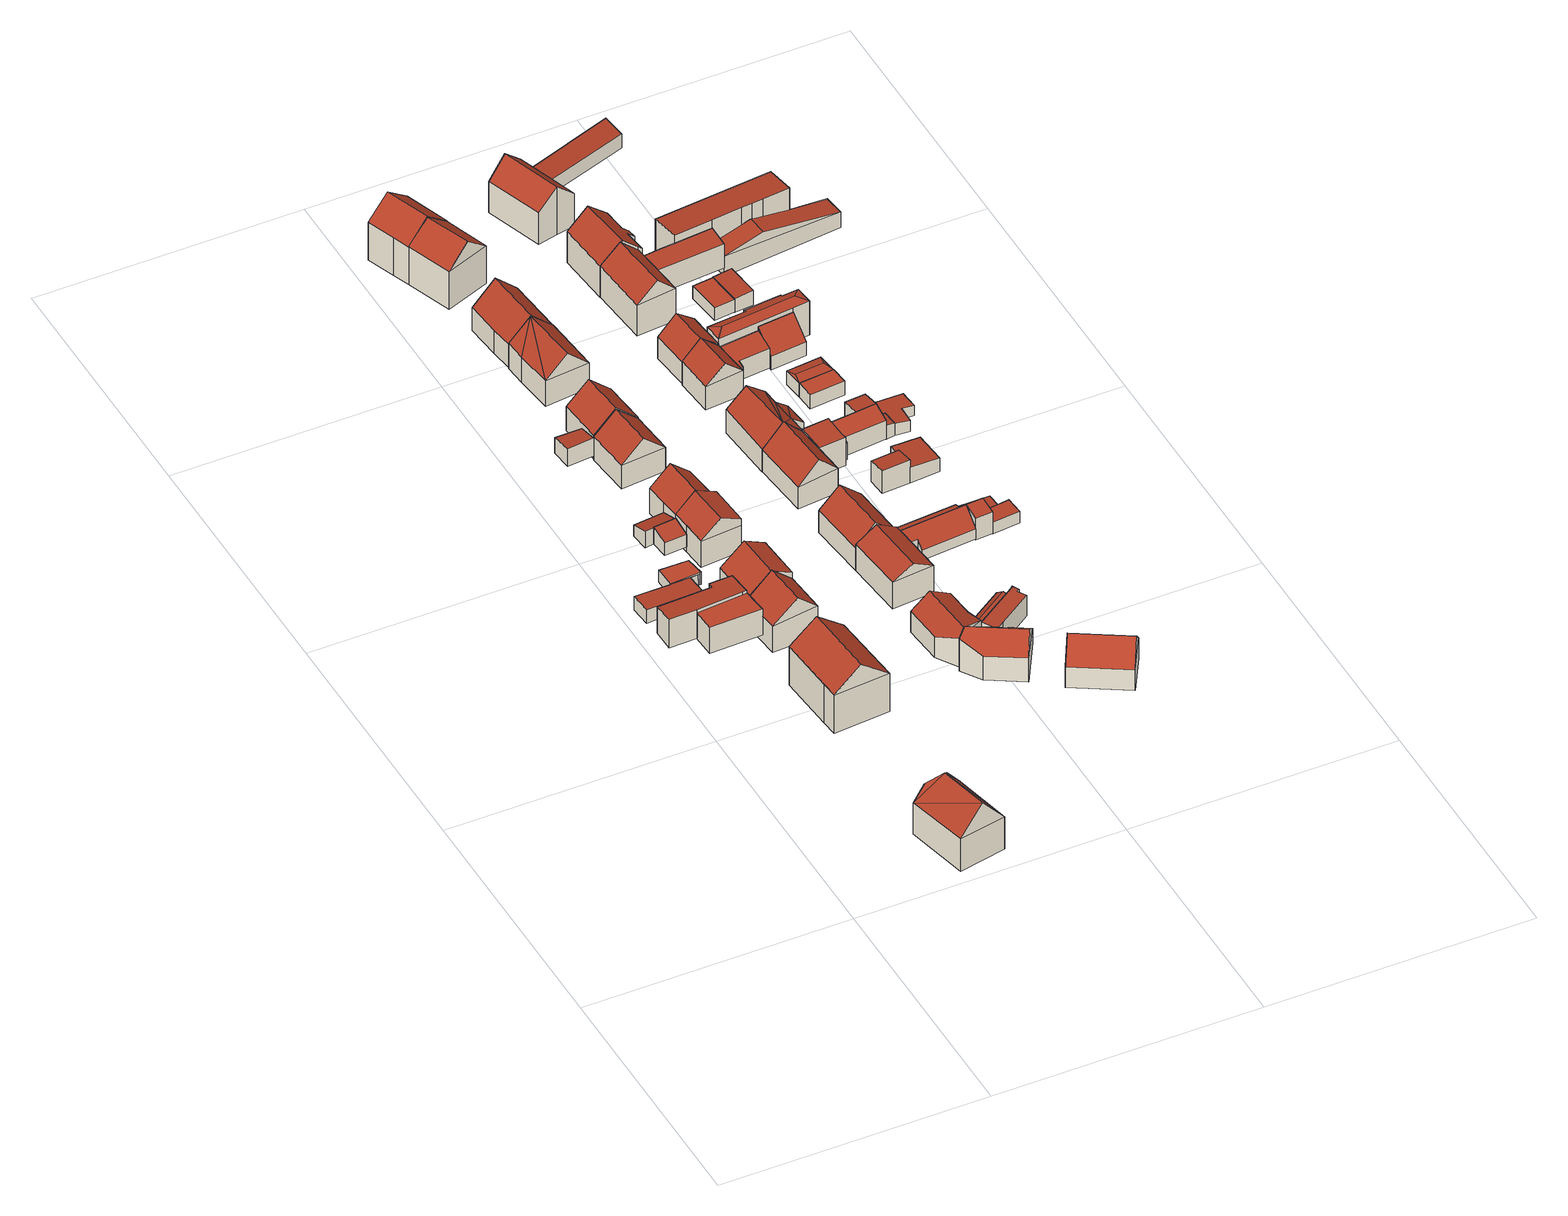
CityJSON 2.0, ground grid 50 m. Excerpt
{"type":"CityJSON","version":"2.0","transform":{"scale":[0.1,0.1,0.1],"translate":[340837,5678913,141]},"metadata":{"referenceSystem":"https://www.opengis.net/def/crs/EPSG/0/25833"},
"CityObjects":{
"building1":{"type":"Building","attributes":{"Dachtyp_tdc":"tdcGableAndHippedGRoof","Gemeindeschluessel":14729160,"Dachneigung":50.14,"QualitaetDacherkennung":69,"Geometrietyp2DReferenz":"3000","function":"31001_9998","roofType":"9999","measuredHeight":12.35},"geometry":[{"type":"MultiSurface","lod":"2","boundaries":[[[0,1,2,3]],[[1,4,5,2]],[[4,6,7,5]],[[6,0,3,7]],[[4,1,8,9]],[[0,6,10]],[[9,8,11]],[[1,11,8]],[[1,10,11]],[[10,1,0]],[[11,4,9]],[[11,6,4]],[[6,11,10]],[[3,2,5,7]]],"semantics":{"surfaces":[{"type":"WallSurface"},{"type":"RoofSurface"},{"type":"GroundSurface"}],"values":[0,0,0,0,0,0,1,1,1,1,1,1,1,2]}}]},
"building2":{"type":"Building","attributes":{"Dachtyp_tdc":"tdcPolyFlatRoof","Gemeindeschluessel":14729160,"Dachneigung":5.72,"QualitaetDacherkennung":56,"Geometrietyp2DReferenz":"3000","function":"31001_9998","roofType":"2100","measuredHeight":6.11},"geometry":[{"type":"MultiSurface","lod":"2","boundaries":[[[12,13,14,15]],[[13,16,17,14]],[[16,18,19,17]],[[18,20,21,19]],[[20,22,23,21]],[[22,24,25,23]],[[24,26,27,25]],[[26,12,15,27]],[[26,24,22,20,18,16,13,12]],[[15,14,17,19,21,23,25,27]]],"semantics":{"surfaces":[{"type":"WallSurface"},{"type":"RoofSurface"},{"type":"GroundSurface"}],"values":[0,0,0,0,0,0,0,0,1,2]}}]},
"building3":{"type":"Building","attributes":{"Gemeindeschluessel":14729160,"Geometrietyp2DReferenz":"3000","function":"31001_9998","roofType":"9999"},"children":["building3-1","building3-2"]},
"building3-1":{"type":"BuildingPart","attributes":{"Dachtyp_tdc":"tdcPolyFlatRoof","Dachneigung":0,"QualitaetDacherkennung":83,"Geometrietyp2DReferenz":"3000","roofType":"1000","measuredHeight":2.59},"parents":["building3"],"geometry":[{"type":"MultiSurface","lod":"2","boundaries":[[[28,29,30,31]],[[29,32,33,30]],[[34,35,36,37]],[[35,28,31,36]],[[35,34,38,32,29,28]],[[31,30,33,37,36]],[[33,32,38,39]],[[37,33,39,38,34]]],"semantics":{"surfaces":[{"type":"WallSurface"},{"type":"RoofSurface"},{"type":"GroundSurface"},{"type":"ClosureSurface"}],"values":[0,0,0,0,1,2,0,3]}}]},
"building3-2":{"type":"BuildingPart","attributes":{"Dachtyp_tdc":"tdcPolyFlatRoof","Dachneigung":2.57,"QualitaetDacherkennung":80,"Geometrietyp2DReferenz":"3000","roofType":"2100","measuredHeight":2.91},"parents":["building3"],"geometry":[{"type":"MultiSurface","lod":"2","boundaries":[[[39,40,41,33]],[[40,42,43,41]],[[42,44,45,43]],[[44,46,47,45]],[[46,48,49,47]],[[48,34,37,49]],[[34,48,46,44,42,40,39,38]],[[33,41,43,45,47,49,37]],[[39,33,37,34,38]]],"semantics":{"surfaces":[{"type":"WallSurface"},{"type":"RoofSurface"},{"type":"GroundSurface"},{"type":"ClosureSurface"}],"values":[0,0,0,0,0,0,1,2,3]}}]},
"building4":{"type":"Building","attributes":{"Dachtyp_tdc":"tdcPolyFlatRoof","Gemeindeschluessel":14729160,"Dachneigung":0,"QualitaetDacherkennung":25,"Geometrietyp2DReferenz":"3000","function":"31001_9998","roofType":"1000","measuredHeight":5.55},"geometry":[{"type":"MultiSurface","lod":"2","boundaries":[[[50,51,52,53]],[[51,54,15,52]],[[54,55,27,15]],[[55,56,25,27]],[[56,50,53,25]],[[56,55,54,51,50]],[[53,52,15,27,25]]],"semantics":{"surfaces":[{"type":"WallSurface"},{"type":"RoofSurface"},{"type":"GroundSurface"}],"values":[0,0,0,0,0,1,2]}}]},
"building5":{"type":"Building","attributes":{"Dachtyp_tdc":"tdcGableRoof","Gemeindeschluessel":14729160,"Dachneigung":38.75,"QualitaetDacherkennung":75,"Geometrietyp2DReferenz":"3000","function":"31001_9998","roofType":"3100","measuredHeight":12.58},"geometry":[{"type":"MultiSurface","lod":"2","boundaries":[[[57,58,59,60]],[[58,61,62,59]],[[61,63,64,62]],[[63,65,66,64]],[[65,57,60,66]],[[67,68,69,70,71]],[[58,72,71,70]],[[57,72,58]],[[65,67,71,72,57]],[[61,69,68,63]],[[58,70,69,61]],[[63,68,67,65]],[[60,59,62,64,66]]],"semantics":{"surfaces":[{"type":"WallSurface"},{"type":"RoofSurface"},{"type":"GroundSurface"}],"values":[0,0,0,0,0,1,1,0,0,0,0,0,2]}}]},
"building6":{"type":"Building","attributes":{"Dachtyp_tdc":"tdcPolyFlatRoof","Gemeindeschluessel":14729160,"Dachneigung":17.39,"QualitaetDacherkennung":67,"Geometrietyp2DReferenz":"3000","function":"31001_9998","roofType":"2100","measuredHeight":3.5},"geometry":[{"type":"MultiSurface","lod":"2","boundaries":[[[73,74,75,76]],[[74,77,78,75]],[[77,79,80,78]],[[79,81,82,80]],[[81,73,76,82]],[[81,79,77,74,73]],[[76,75,78,80,82]]],"semantics":{"surfaces":[{"type":"WallSurface"},{"type":"RoofSurface"},{"type":"GroundSurface"}],"values":[0,0,0,0,0,1,2]}}]},
"building7":{"type":"Building","attributes":{"Dachtyp_tdc":"tdcFreeFormRoof","Gemeindeschluessel":14729160,"Dachneigung":41.52,"QualitaetDacherkennung":76,"Geometrietyp2DReferenz":"3000","function":"31001_9998","roofType":"5000","measuredHeight":9.74},"geometry":[{"type":"MultiSurface","lod":"2","boundaries":[[[83,84,85,86]],[[84,87,88,85]],[[87,89,90,88]],[[89,83,86,90]],[[91,83,89,92]],[[84,91,92,87]],[[84,83,91]],[[89,87,92]],[[86,85,88,90]]],"semantics":{"surfaces":[{"type":"WallSurface"},{"type":"RoofSurface"},{"type":"GroundSurface"}],"values":[0,0,0,0,1,1,0,0,2]}}]},
"building8":{"type":"Building","attributes":{"Dachtyp_tdc":"tdcPolyFlatRoof","Gemeindeschluessel":14729160,"Dachneigung":16.24,"QualitaetDacherkennung":69,"Geometrietyp2DReferenz":"3000","function":"31001_9998","roofType":"2100","measuredHeight":3.76},"geometry":[{"type":"MultiSurface","lod":"2","boundaries":[[[93,94,95,80]],[[94,96,97,95]],[[96,98,82,97]],[[98,93,80,82]],[[98,96,94,93]],[[80,95,97,82]]],"semantics":{"surfaces":[{"type":"WallSurface"},{"type":"RoofSurface"},{"type":"GroundSurface"}],"values":[0,0,0,0,1,2]}}]},
"building9":{"type":"Building","attributes":{"Dachtyp_tdc":"tdcGableRoof","Gemeindeschluessel":14729160,"Dachneigung":40.95,"QualitaetDacherkennung":71,"Geometrietyp2DReferenz":"3000","function":"31001_9998","roofType":"3100","measuredHeight":9.61},"geometry":[{"type":"MultiSurface","lod":"2","boundaries":[[[99,100,101,102]],[[100,103,104,101]],[[103,105,106,104]],[[105,107,108,106]],[[107,99,102,108]],[[99,107,109,110,111]],[[112,110,109,113]],[[105,113,109,107]],[[103,112,113,105]],[[100,111,110,112,103]],[[99,111,100]],[[102,101,104,106,108]]],"semantics":{"surfaces":[{"type":"WallSurface"},{"type":"RoofSurface"},{"type":"GroundSurface"}],"values":[0,0,0,0,0,1,1,0,0,0,0,2]}}]},
"building10":{"type":"Building","attributes":{"Dachtyp_tdc":"tdcPolyFlatRoof","Gemeindeschluessel":14729160,"Dachneigung":8.04,"QualitaetDacherkennung":64,"Geometrietyp2DReferenz":"3000","function":"31001_9998","roofType":"2100","measuredHeight":3.81},"geometry":[{"type":"MultiSurface","lod":"2","boundaries":[[[114,115,116,117]],[[115,118,119,116]],[[118,120,121,119]],[[120,114,117,121]],[[120,118,115,114]],[[117,116,119,121]]],"semantics":{"surfaces":[{"type":"WallSurface"},{"type":"RoofSurface"},{"type":"GroundSurface"}],"values":[0,0,0,0,1,2]}}]},
"building11":{"type":"Building","attributes":{"Dachtyp_tdc":"tdcGableRoof","Gemeindeschluessel":14729160,"Dachneigung":41.38,"QualitaetDacherkennung":66,"Geometrietyp2DReferenz":"3000","function":"31001_9998","roofType":"3100","measuredHeight":9.07},"geometry":[{"type":"MultiSurface","lod":"2","boundaries":[[[122,123,124,125]],[[123,126,127,124]],[[126,128,129,127]],[[128,130,131,129]],[[130,122,125,131]],[[132,133,134,135]],[[134,133,128,136,137]],[[123,137,136,126]],[[122,135,134,137,123]],[[126,136,128]],[[130,132,135,122]],[[128,133,132,130]],[[125,124,127,129,131]]],"semantics":{"surfaces":[{"type":"WallSurface"},{"type":"RoofSurface"},{"type":"GroundSurface"}],"values":[0,0,0,0,0,1,1,0,0,0,0,0,2]}}]},
"building12":{"type":"Building","attributes":{"Dachtyp_tdc":"tdcFreeFormRoof","Gemeindeschluessel":14729160,"Dachneigung":41.41,"QualitaetDacherkennung":68,"Geometrietyp2DReferenz":"3000","function":"31001_9998","roofType":"5000","measuredHeight":8.94},"geometry":[{"type":"MultiSurface","lod":"2","boundaries":[[[138,139,140,141]],[[139,142,143,140]],[[142,144,145,143]],[[144,130,146,145]],[[130,138,141,146]],[[138,147,148,142,139]],[[147,130,144,148]],[[144,142,148]],[[138,130,147]],[[141,140,143,145,146]]],"semantics":{"surfaces":[{"type":"WallSurface"},{"type":"RoofSurface"},{"type":"GroundSurface"}],"values":[0,0,0,0,0,1,1,0,0,2]}}]},
"building13":{"type":"Building","attributes":{"Dachtyp_tdc":"tdcGableRoof","Gemeindeschluessel":14729160,"Dachneigung":42.71,"QualitaetDacherkennung":83,"Geometrietyp2DReferenz":"3000","function":"31001_9998","roofType":"3100","measuredHeight":9.06},"geometry":[{"type":"MultiSurface","lod":"2","boundaries":[[[149,150,151,152]],[[150,153,154,151]],[[153,155,156,154]],[[155,149,152,156]],[[153,150,157]],[[149,155,158]],[[150,149,158,157]],[[155,153,157,158]],[[152,151,154,156]]],"semantics":{"surfaces":[{"type":"WallSurface"},{"type":"RoofSurface"},{"type":"GroundSurface"}],"values":[0,0,0,0,0,0,1,1,2]}}]},
"building14":{"type":"Building","attributes":{"Dachtyp_tdc":"tdcFreeFormRoof","Gemeindeschluessel":14729160,"Dachneigung":42.84,"QualitaetDacherkennung":83,"Geometrietyp2DReferenz":"3000","function":"31001_9998","roofType":"5000","measuredHeight":9.08},"geometry":[{"type":"MultiSurface","lod":"2","boundaries":[[[159,160,161,162]],[[160,163,164,161]],[[163,165,166,164]],[[165,159,162,166]],[[167,159,165,168]],[[160,167,168,163]],[[160,159,167]],[[165,163,168]],[[162,161,164,166]]],"semantics":{"surfaces":[{"type":"WallSurface"},{"type":"RoofSurface"},{"type":"GroundSurface"}],"values":[0,0,0,0,1,1,0,0,2]}}]},
"building15":{"type":"Building","attributes":{"Dachtyp_tdc":"tdcFreeFormRoof","Gemeindeschluessel":14729160,"Dachneigung":42.81,"QualitaetDacherkennung":66,"Geometrietyp2DReferenz":"3000","function":"31001_9998","roofType":"5000","measuredHeight":9.4},"geometry":[{"type":"MultiSurface","lod":"2","boundaries":[[[169,170,171,172]],[[170,173,174,171]],[[173,175,176,174]],[[175,177,178,176]],[[177,169,172,178]],[[179,175,180]],[[179,177,175]],[[177,179,169]],[[180,175,173]],[[179,180,173,170]],[[179,170,169]],[[172,171,174,176,178]]],"semantics":{"surfaces":[{"type":"WallSurface"},{"type":"RoofSurface"},{"type":"GroundSurface"}],"values":[0,0,0,0,0,1,1,1,0,1,0,2]}}]},
"building16":{"type":"Building","attributes":{"Dachtyp_tdc":"tdcGableRoof","Gemeindeschluessel":14729160,"Dachneigung":43.83,"QualitaetDacherkennung":64,"Geometrietyp2DReferenz":"3000","function":"31001_9998","roofType":"3100","measuredHeight":9.24},"geometry":[{"type":"MultiSurface","lod":"2","boundaries":[[[181,182,183,184]],[[182,185,186,183]],[[185,187,188,186]],[[187,189,190,188]],[[189,191,192,190]],[[191,193,194,192]],[[193,181,184,194]],[[189,187,185,182,181]],[[181,193,191,189]],[[184,183,186,188,190,192,194]]],"semantics":{"surfaces":[{"type":"WallSurface"},{"type":"RoofSurface"},{"type":"GroundSurface"}],"values":[0,0,0,0,0,0,0,1,1,2]}}]},
"building17":{"type":"Building","attributes":{"Dachtyp_tdc":"tdcFreeFormRoof","Gemeindeschluessel":14729160,"Dachneigung":39.67,"QualitaetDacherkennung":84,"Geometrietyp2DReferenz":"3000","function":"31001_9998","roofType":"5000","measuredHeight":11.87},"geometry":[{"type":"MultiSurface","lod":"2","boundaries":[[[195,196,197,198]],[[196,199,200,197]],[[199,201,202,200]],[[201,203,204,202]],[[203,195,198,204]],[[201,205,206,207]],[[199,196,195,206,205]],[[203,207,206,195]],[[201,207,203]],[[199,205,201]],[[198,197,200,202,204]]],"semantics":{"surfaces":[{"type":"WallSurface"},{"type":"RoofSurface"},{"type":"GroundSurface"}],"values":[0,0,0,0,0,1,1,0,0,0,2]}}]},
"building18":{"type":"Building","attributes":{"Dachtyp_tdc":"tdcFreeFormRoof","Gemeindeschluessel":14729160,"Dachneigung":39.35,"QualitaetDacherkennung":46,"Geometrietyp2DReferenz":"3000","function":"31001_9998","roofType":"5000","measuredHeight":7.28},"geometry":[{"type":"MultiSurface","lod":"2","boundaries":[[[208,209,210,211]],[[209,212,213,210]],[[212,214,215,213]],[[214,216,217,215]],[[216,218,219,217]],[[218,208,211,219]],[[216,220,221,208,218]],[[220,214,212,209,221]],[[209,208,221]],[[216,214,220]],[[211,210,213,215,217,219]]],"semantics":{"surfaces":[{"type":"WallSurface"},{"type":"RoofSurface"},{"type":"GroundSurface"}],"values":[0,0,0,0,0,0,1,1,0,0,2]}}]},
"building19":{"type":"Building","attributes":{"Dachtyp_tdc":"tdcFreeFormRoof","Gemeindeschluessel":14729160,"Dachneigung":39.73,"QualitaetDacherkennung":79,"Geometrietyp2DReferenz":"3000","function":"31001_9998","roofType":"5000","measuredHeight":11.87},"geometry":[{"type":"MultiSurface","lod":"2","boundaries":[[[222,223,224,225]],[[223,226,198,224]],[[226,203,204,198]],[[203,222,225,204]],[[223,227,228,226]],[[227,222,203,228]],[[223,222,227]],[[203,226,228]],[[225,224,198,204]]],"semantics":{"surfaces":[{"type":"WallSurface"},{"type":"RoofSurface"},{"type":"GroundSurface"}],"values":[0,0,0,0,1,1,0,0,2]}}]},
"building20":{"type":"Building","attributes":{"Dachtyp_tdc":"tdcFreeFormRoof","Gemeindeschluessel":14729160,"Dachneigung":39.2,"QualitaetDacherkennung":55,"Geometrietyp2DReferenz":"3000","function":"31001_9998","roofType":"5000","measuredHeight":8.18},"geometry":[{"type":"MultiSurface","lod":"2","boundaries":[[[229,230,231,232]],[[230,233,234,231]],[[233,235,236,234]],[[235,237,238,236]],[[237,239,240,238]],[[239,241,242,240]],[[241,243,244,242]],[[243,245,246,244]],[[245,229,232,246]],[[247,241,239,237,235,233,230,248]],[[245,243,247,248,229]],[[230,229,248]],[[243,241,247]],[[232,231,234,236,238,240,242,244,246]]],"semantics":{"surfaces":[{"type":"WallSurface"},{"type":"RoofSurface"},{"type":"GroundSurface"}],"values":[0,0,0,0,0,0,0,0,0,1,1,0,0,2]}}]},
"building21":{"type":"Building","attributes":{"Dachtyp_tdc":"tdcFreeFormRoof","Gemeindeschluessel":14729160,"Dachneigung":29.23,"QualitaetDacherkennung":87,"Geometrietyp2DReferenz":"3000","function":"31001_9998","roofType":"5000","measuredHeight":8.01},"geometry":[{"type":"MultiSurface","lod":"2","boundaries":[[[249,250,251,252]],[[250,253,254,251]],[[253,255,256,254]],[[255,257,258,256]],[[257,249,252,258]],[[255,253,250,259,260]],[[257,260,259,249]],[[250,249,259]],[[257,255,260]],[[252,251,254,256,258]]],"semantics":{"surfaces":[{"type":"WallSurface"},{"type":"RoofSurface"},{"type":"GroundSurface"}],"values":[0,0,0,0,0,1,1,0,0,2]}}]},
"building22":{"type":"Building","attributes":{"Dachtyp_tdc":"tdcFreeFormRoof","Gemeindeschluessel":14729160,"Dachneigung":43.55,"QualitaetDacherkennung":76,"Geometrietyp2DReferenz":"3000","function":"31001_9998","roofType":"5000","measuredHeight":8.56},"geometry":[{"type":"MultiSurface","lod":"2","boundaries":[[[261,262,251,263]],[[262,264,252,251]],[[264,265,266,252]],[[265,267,268,266]],[[267,261,263,268]],[[264,269,270,265]],[[262,261,267,270,269]],[[267,265,270]],[[264,262,269]],[[263,251,252,266,268]]],"semantics":{"surfaces":[{"type":"WallSurface"},{"type":"RoofSurface"},{"type":"GroundSurface"}],"values":[0,0,0,0,0,1,1,0,0,2]}}]},
"building23":{"type":"Building","attributes":{"Dachtyp_tdc":"tdcFreeFormRoof","Gemeindeschluessel":14729160,"Dachneigung":12.82,"QualitaetDacherkennung":33,"Geometrietyp2DReferenz":"3000","function":"31001_9998","roofType":"5000","measuredHeight":3},"geometry":[{"type":"MultiSurface","lod":"2","boundaries":[[[271,272,273,274]],[[272,275,276,273]],[[275,277,278,276]],[[277,279,280,278]],[[279,281,282,280]],[[281,283,284,282]],[[283,285,286,284]],[[285,287,288,286]],[[287,271,274,288]],[[289,277,275,272,290]],[[285,283,281,279,289,290,271,287]],[[272,271,290]],[[279,277,289]],[[274,273,276,278,280,282,284,286,288]]],"semantics":{"surfaces":[{"type":"WallSurface"},{"type":"RoofSurface"},{"type":"GroundSurface"}],"values":[0,0,0,0,0,0,0,0,0,1,1,0,0,2]}}]},
"building24":{"type":"Building","attributes":{"Dachtyp_tdc":"tdcPolyFlatRoof","Gemeindeschluessel":14729160,"Dachneigung":3.37,"QualitaetDacherkennung":59,"Geometrietyp2DReferenz":"3000","function":"31001_9998","roofType":"2100","measuredHeight":4.66},"geometry":[{"type":"MultiSurface","lod":"2","boundaries":[[[291,292,293,294]],[[292,295,296,293]],[[295,297,298,296]],[[297,299,300,298]],[[299,301,302,300]],[[301,303,304,302]],[[303,305,306,304]],[[305,307,308,306]],[[307,291,294,308]],[[307,305,303,301,299,297,295,292,291]],[[294,293,296,298,300,302,304,306,308]]],"semantics":{"surfaces":[{"type":"WallSurface"},{"type":"RoofSurface"},{"type":"GroundSurface"}],"values":[0,0,0,0,0,0,0,0,0,1,2]}}]},
"building25":{"type":"Building","attributes":{"Dachtyp_tdc":"tdcFreeFormRoof","Gemeindeschluessel":14729160,"Dachneigung":46.09,"QualitaetDacherkennung":76,"Geometrietyp2DReferenz":"3000","function":"31001_9998","roofType":"5000","measuredHeight":8.81},"geometry":[{"type":"MultiSurface","lod":"2","boundaries":[[[309,310,311,312]],[[310,313,314,311]],[[313,315,316,314]],[[315,317,318,316]],[[317,309,312,318]],[[319,315,313,310,320]],[[317,319,320,309]],[[310,309,320]],[[317,315,319]],[[312,311,314,316,318]]],"semantics":{"surfaces":[{"type":"WallSurface"},{"type":"RoofSurface"},{"type":"GroundSurface"}],"values":[0,0,0,0,0,1,1,0,0,2]}}]},
"building26":{"type":"Building","attributes":{"Dachtyp_tdc":"tdcFreeFormRoof","Gemeindeschluessel":14729160,"Dachneigung":42.43,"QualitaetDacherkennung":69,"Geometrietyp2DReferenz":"3000","function":"31001_9998","roofType":"5000","measuredHeight":8.54},"geometry":[{"type":"MultiSurface","lod":"2","boundaries":[[[321,322,323,324]],[[322,325,326,323]],[[325,327,328,326]],[[327,329,330,328]],[[329,331,332,330]],[[331,333,334,332]],[[333,335,336,334]],[[335,337,338,336]],[[337,339,340,338]],[[339,321,324,340]],[[331,335,333]],[[329,335,331]],[[329,337,335]],[[337,329,327]],[[337,341,339]],[[327,341,337]],[[325,341,327]],[[341,325,342]],[[321,341,342,322]],[[325,322,342]],[[321,339,341]],[[324,323,326,328,330,332,334,336,338,340]]],"semantics":{"surfaces":[{"type":"WallSurface"},{"type":"RoofSurface"},{"type":"GroundSurface"}],"values":[0,0,0,0,0,0,0,0,0,0,1,1,1,1,1,1,1,1,1,0,0,2]}}]},
"building27":{"type":"Building","attributes":{"Dachtyp_tdc":"tdcGableRoof","Gemeindeschluessel":14729160,"Dachneigung":43.56,"QualitaetDacherkennung":64,"Geometrietyp2DReferenz":"3000","function":"31001_9998","roofType":"3100","measuredHeight":8.23},"geometry":[{"type":"MultiSurface","lod":"2","boundaries":[[[343,344,345,346]],[[344,347,348,345]],[[347,349,350,348]],[[349,351,352,350]],[[351,343,346,352]],[[353,354,351,349,347]],[[343,354,353,344]],[[344,353,347]],[[351,354,343]],[[346,345,348,350,352]]],"semantics":{"surfaces":[{"type":"WallSurface"},{"type":"RoofSurface"},{"type":"GroundSurface"}],"values":[0,0,0,0,0,1,1,0,0,2]}}]},
"building28":{"type":"Building","attributes":{"Dachtyp_tdc":"tdcFreeFormRoof","Gemeindeschluessel":14729160,"Dachneigung":42.38,"QualitaetDacherkennung":80,"Geometrietyp2DReferenz":"3000","function":"31001_9998","roofType":"5000","measuredHeight":8.46},"geometry":[{"type":"MultiSurface","lod":"2","boundaries":[[[355,356,357,358]],[[356,359,360,357]],[[359,361,362,360]],[[361,363,364,362]],[[363,365,366,364]],[[365,355,358,366]],[[365,367,368,355]],[[367,363,361,359,356,368]],[[356,355,368]],[[365,363,367]],[[358,357,360,362,364,366]]],"semantics":{"surfaces":[{"type":"WallSurface"},{"type":"RoofSurface"},{"type":"GroundSurface"}],"values":[0,0,0,0,0,0,1,1,0,0,2]}}]},
"building29":{"type":"Building","attributes":{"Dachtyp_tdc":"tdcPolyFlatRoof","Gemeindeschluessel":14729160,"Dachneigung":41.97,"QualitaetDacherkennung":61,"Geometrietyp2DReferenz":"3000","function":"31001_9998","roofType":"2100","measuredHeight":5.1},"geometry":[{"type":"MultiSurface","lod":"2","boundaries":[[[369,370,371,372]],[[370,373,374,371]],[[373,375,376,374]],[[375,377,378,376]],[[377,379,380,378]],[[379,381,382,380]],[[381,369,372,382]],[[381,379,377,375,373,370,369]],[[372,371,374,376,378,380,382]]],"semantics":{"surfaces":[{"type":"WallSurface"},{"type":"RoofSurface"},{"type":"GroundSurface"}],"values":[0,0,0,0,0,0,0,1,2]}}]},
"building30":{"type":"Building","attributes":{"Dachtyp_tdc":"tdcPolyFlatRoof","Gemeindeschluessel":14729160,"Dachneigung":8.87,"QualitaetDacherkennung":65,"Geometrietyp2DReferenz":"3000","function":"31001_9998","roofType":"2100","measuredHeight":3.26},"geometry":[{"type":"MultiSurface","lod":"2","boundaries":[[[383,384,385,374]],[[384,386,387,385]],[[386,388,389,387]],[[388,390,391,389]],[[390,392,378,391]],[[392,393,376,378]],[[393,383,374,376]],[[393,392,390,388,386,384,383]],[[374,385,387,389,391,378,376]]],"semantics":{"surfaces":[{"type":"WallSurface"},{"type":"RoofSurface"},{"type":"GroundSurface"}],"values":[0,0,0,0,0,0,0,1,2]}}]},
"building31":{"type":"Building","attributes":{"Dachtyp_tdc":"tdcFreeFormRoof","Gemeindeschluessel":14729160,"Dachneigung":43.8,"QualitaetDacherkennung":67,"Geometrietyp2DReferenz":"3000","function":"31001_9998","roofType":"5000","measuredHeight":8.01},"geometry":[{"type":"MultiSurface","lod":"2","boundaries":[[[394,395,396,397]],[[395,398,399,396]],[[398,400,401,399]],[[400,402,403,401]],[[402,394,397,403]],[[398,404,405,400]],[[404,395,394,402,405]],[[398,395,404]],[[402,400,405]],[[397,396,399,401,403]]],"semantics":{"surfaces":[{"type":"WallSurface"},{"type":"RoofSurface"},{"type":"GroundSurface"}],"values":[0,0,0,0,0,1,1,0,0,2]}}]},
"building32":{"type":"Building","attributes":{"Dachtyp_tdc":"tdcFreeFormRoof","Gemeindeschluessel":14729160,"Dachneigung":42.57,"QualitaetDacherkennung":84,"Geometrietyp2DReferenz":"3000","function":"31001_9998","roofType":"5000","measuredHeight":10.13},"geometry":[{"type":"MultiSurface","lod":"2","boundaries":[[[406,407,408,409]],[[407,410,411,408]],[[410,412,413,411]],[[412,414,415,413]],[[414,406,409,415]],[[412,410,407,416,417]],[[414,417,416,406]],[[407,406,416]],[[414,412,417]],[[409,408,411,413,415]]],"semantics":{"surfaces":[{"type":"WallSurface"},{"type":"RoofSurface"},{"type":"GroundSurface"}],"values":[0,0,0,0,0,1,1,0,0,2]}}]},
"building33":{"type":"Building","attributes":{"Gemeindeschluessel":14729160,"Geometrietyp2DReferenz":"3000","function":"31001_9998","roofType":"9999"},"children":["building33-1","building33-2"]},
"building33-1":{"type":"BuildingPart","attributes":{"Dachtyp_tdc":"tdcPolyFlatRoof","Dachneigung":25.46,"QualitaetDacherkennung":74,"Geometrietyp2DReferenz":"3000","roofType":"2100","measuredHeight":5.48},"parents":["building33"],"geometry":[{"type":"MultiSurface","lod":"2","boundaries":[[[418,419,420,421]],[[419,422,423,420]],[[422,424,425,423]],[[424,426,427,425]],[[426,428,429,427]],[[428,430,431,429]],[[430,428,426,424,422,419,418]],[[421,420,423,425,427,429,431]],[[421,431,430,418]]],"semantics":{"surfaces":[{"type":"WallSurface"},{"type":"RoofSurface"},{"type":"GroundSurface"},{"type":"ClosureSurface"}],"values":[0,0,0,0,0,0,1,2,3]}}]},
"building33-2":{"type":"BuildingPart","attributes":{"Dachtyp_tdc":"tdcPolyFlatRoof","Dachneigung":5.25,"QualitaetDacherkennung":80,"Geometrietyp2DReferenz":"3000","roofType":"2100","measuredHeight":6.48},"parents":["building33"],"geometry":[{"type":"MultiSurface","lod":"2","boundaries":[[[432,433,434,431,430]],[[433,435,436,434]],[[435,437,438,436]],[[437,439,418,421,438]],[[439,437,435,433,432]],[[431,434,436,438,421]],[[432,430,418,439]],[[430,431,421,418]]],"semantics":{"surfaces":[{"type":"WallSurface"},{"type":"RoofSurface"},{"type":"GroundSurface"},{"type":"ClosureSurface"}],"values":[0,0,0,0,1,2,0,3]}}]},
"building34":{"type":"Building","attributes":{"Dachtyp_tdc":"tdcGableRoof","Gemeindeschluessel":14729160,"Dachneigung":40.95,"QualitaetDacherkennung":86,"Geometrietyp2DReferenz":"3000","function":"31001_9998","roofType":"3100","measuredHeight":10.27},"geometry":[{"type":"MultiSurface","lod":"2","boundaries":[[[440,441,442,443]],[[441,444,445,442]],[[444,446,447,445]],[[446,448,449,447]],[[448,450,451,449]],[[450,452,453,451]],[[452,454,455,453]],[[454,456,457,455]],[[456,458,459,457]],[[458,460,461,459]],[[460,462,463,461]],[[462,464,465,463]],[[464,440,443,465]],[[460,458,456,454]],[[454,452,450,448,446,444,441,440,464,462,460]],[[443,442,445,447,449,451,453,455,457,459,461,463,465]]],"semantics":{"surfaces":[{"type":"WallSurface"},{"type":"RoofSurface"},{"type":"GroundSurface"}],"values":[0,0,0,0,0,0,0,0,0,0,0,0,0,1,1,2]}}]},
"building35":{"type":"Building","attributes":{"Dachtyp_tdc":"tdcGableRoof","Gemeindeschluessel":14729160,"Dachneigung":42.85,"QualitaetDacherkennung":68,"Geometrietyp2DReferenz":"3000","function":"31001_9998","roofType":"3100","measuredHeight":10.26},"geometry":[{"type":"MultiSurface","lod":"2","boundaries":[[[466,467,468,469]],[[467,470,471,468]],[[470,472,473,471]],[[472,474,475,473]],[[474,476,477,475]],[[476,478,479,477]],[[478,466,469,479]],[[474,472,470,467,466]],[[466,478,476,474]],[[469,468,471,473,475,477,479]]],"semantics":{"surfaces":[{"type":"WallSurface"},{"type":"RoofSurface"},{"type":"GroundSurface"}],"values":[0,0,0,0,0,0,0,1,1,2]}}]},
"building36":{"type":"Building","attributes":{"Dachtyp_tdc":"tdcPolyFlatRoof","Gemeindeschluessel":14729160,"Dachneigung":13.17,"QualitaetDacherkennung":77,"Geometrietyp2DReferenz":"3000","function":"31001_9998","roofType":"2100","measuredHeight":5.31},"geometry":[{"type":"MultiSurface","lod":"2","boundaries":[[[480,481,482,483]],[[481,484,485,482]],[[484,377,486,485]],[[377,480,483,486]],[[377,484,481,480]],[[483,482,485,486]]],"semantics":{"surfaces":[{"type":"WallSurface"},{"type":"RoofSurface"},{"type":"GroundSurface"}],"values":[0,0,0,0,1,2]}}]},
"building37":{"type":"Building","attributes":{"Gemeindeschluessel":14729160,"Geometrietyp2DReferenz":"3000","function":"31001_9998","roofType":"9999"},"children":["building37-1","building37-2"]},
"building37-1":{"type":"BuildingPart","attributes":{"Dachtyp_tdc":"tdcPolyFlatRoof","Dachneigung":3.57,"QualitaetDacherkennung":87,"Geometrietyp2DReferenz":"3000","roofType":"2100","measuredHeight":3.26},"parents":["building37"],"geometry":[{"type":"MultiSurface","lod":"2","boundaries":[[[487,488,489,490]],[[491,492,493,494]],[[492,495,496,493]],[[495,487,490,496]],[[495,492,491,488,487]],[[490,489,494,493,496]],[[494,489,488,491]]],"semantics":{"surfaces":[{"type":"WallSurface"},{"type":"RoofSurface"},{"type":"GroundSurface"},{"type":"ClosureSurface"}],"values":[0,0,0,0,1,2,3]}}]},
"building37-2":{"type":"BuildingPart","attributes":{"Dachtyp_tdc":"tdcPolyFlatRoof","Dachneigung":7.32,"QualitaetDacherkennung":81,"Geometrietyp2DReferenz":"3000","roofType":"2100","measuredHeight":4.88},"parents":["building37"],"geometry":[{"type":"MultiSurface","lod":"2","boundaries":[[[497,498,499,489,488]],[[498,500,501,499]],[[500,502,491,494,501]],[[500,498,497,502]],[[494,489,499,501]],[[488,491,502,497]],[[488,489,494,491]]],"semantics":{"surfaces":[{"type":"WallSurface"},{"type":"RoofSurface"},{"type":"GroundSurface"},{"type":"ClosureSurface"}],"values":[0,0,0,1,2,0,3]}}]},
"building38":{"type":"Building","attributes":{"Dachtyp_tdc":"tdcPolyFlatRoof","Gemeindeschluessel":14729160,"Dachneigung":3.01,"QualitaetDacherkennung":47,"Geometrietyp2DReferenz":"3000","function":"31001_9998","roofType":"2100","measuredHeight":2.58},"geometry":[{"type":"MultiSurface","lod":"2","boundaries":[[[503,504,505,506]],[[504,507,508,505]],[[507,509,510,508]],[[509,511,512,510]],[[511,503,506,512]],[[511,509,507,504,503]],[[506,505,508,510,512]]],"semantics":{"surfaces":[{"type":"WallSurface"},{"type":"RoofSurface"},{"type":"GroundSurface"}],"values":[0,0,0,0,0,1,2]}}]},
"building39":{"type":"Building","attributes":{"Gemeindeschluessel":14729160,"Geometrietyp2DReferenz":"3000","function":"31001_9998","roofType":"9999"},"children":["building39-1","building39-2"]},
"building39-1":{"type":"BuildingPart","attributes":{"Dachtyp_tdc":"tdcPolyFlatRoof","Dachneigung":21.45,"QualitaetDacherkennung":63,"Geometrietyp2DReferenz":"3000","roofType":"2100","measuredHeight":5.6},"parents":["building39"],"geometry":[{"type":"MultiSurface","lod":"2","boundaries":[[[513,514,515,516,517]],[[514,518,519,515]],[[518,520,521,519]],[[520,522,523,521]],[[522,524,525,523]],[[524,526,527,525]],[[524,522,520,518,514,513,528,526]],[[527,516,515,519,521,523,525]],[[513,517,528]],[[517,516,527,526,528]]],"semantics":{"surfaces":[{"type":"WallSurface"},{"type":"RoofSurface"},{"type":"GroundSurface"},{"type":"ClosureSurface"}],"values":[0,0,0,0,0,0,1,2,0,3]}}]},
"building39-2":{"type":"BuildingPart","attributes":{"Dachtyp_tdc":"tdcPolyFlatRoof","Dachneigung":42.74,"QualitaetDacherkennung":78,"Geometrietyp2DReferenz":"3000","roofType":"2100","measuredHeight":6.55},"parents":["building39"],"geometry":[{"type":"MultiSurface","lod":"2","boundaries":[[[529,530,531,532]],[[530,533,534,531]],[[533,517,516,534]],[[535,529,532,527,526]],[[535,528,517,533,530,529]],[[532,531,534,516,527]],[[526,528,535]],[[527,516,517,528,526]]],"semantics":{"surfaces":[{"type":"WallSurface"},{"type":"RoofSurface"},{"type":"GroundSurface"},{"type":"ClosureSurface"}],"values":[0,0,0,0,1,2,0,3]}}]},
"building40":{"type":"Building","attributes":{"Dachtyp_tdc":"tdcPolyFlatRoof","Gemeindeschluessel":14729160,"Dachneigung":7.3,"QualitaetDacherkennung":82,"Geometrietyp2DReferenz":"3000","function":"31001_9998","roofType":"2100","measuredHeight":5.22},"geometry":[{"type":"MultiSurface","lod":"2","boundaries":[[[419,536,537,538]],[[536,539,540,537]],[[539,422,541,540]],[[422,419,538,541]],[[422,539,536,419]],[[538,537,540,541]]],"semantics":{"surfaces":[{"type":"WallSurface"},{"type":"RoofSurface"},{"type":"GroundSurface"}],"values":[0,0,0,0,1,2]}}]},
"building41":{"type":"Building","attributes":{"Dachtyp_tdc":"tdcFreeFormRoof","Gemeindeschluessel":14729160,"Dachneigung":51.19,"QualitaetDacherkennung":21,"Geometrietyp2DReferenz":"3000","function":"31001_9998","roofType":"5000","measuredHeight":3},"geometry":[{"type":"MultiSurface","lod":"2","boundaries":[[[542,543,544,545]],[[543,546,547,544]],[[546,548,549,547]],[[548,542,545,549]],[[550,548,546]],[[551,550,546,543]],[[551,543,542]],[[550,551,542,548]],[[545,544,547,549]]],"semantics":{"surfaces":[{"type":"WallSurface"},{"type":"RoofSurface"},{"type":"GroundSurface"}],"values":[0,0,0,0,1,1,1,1,2]}}]},
"building42":{"type":"Building","attributes":{"Dachtyp_tdc":"tdcPolyFlatRoof","Gemeindeschluessel":14729160,"Dachneigung":4.17,"QualitaetDacherkennung":51,"Geometrietyp2DReferenz":"3000","function":"31001_9998","roofType":"2100","measuredHeight":2.76},"geometry":[{"type":"MultiSurface","lod":"2","boundaries":[[[552,553,512,554]],[[553,555,510,512]],[[555,556,557,510]],[[556,558,559,557]],[[558,552,554,559]],[[558,556,555,553,552]],[[554,512,510,557,559]]],"semantics":{"surfaces":[{"type":"WallSurface"},{"type":"RoofSurface"},{"type":"GroundSurface"}],"values":[0,0,0,0,0,1,2]}}]},
"building43":{"type":"Building","attributes":{"Dachtyp_tdc":"tdcPolyFlatRoof","Gemeindeschluessel":14729160,"Dachneigung":0,"QualitaetDacherkennung":83,"Geometrietyp2DReferenz":"3000","function":"31001_9998","roofType":"1000","measuredHeight":3.01},"geometry":[{"type":"MultiSurface","lod":"2","boundaries":[[[560,561,562,563]],[[561,564,565,562]],[[564,566,567,565]],[[566,560,563,567]],[[566,564,561,560]],[[563,562,565,567]]],"semantics":{"surfaces":[{"type":"WallSurface"},{"type":"RoofSurface"},{"type":"GroundSurface"}],"values":[0,0,0,0,1,2]}}]},
"building44":{"type":"Building","attributes":{"Dachtyp_tdc":"tdcFreeFormRoof","Gemeindeschluessel":14729160,"Dachneigung":10.63,"QualitaetDacherkennung":49,"Geometrietyp2DReferenz":"3000","function":"31001_9998","roofType":"5000","measuredHeight":3.25},"geometry":[{"type":"MultiSurface","lod":"2","boundaries":[[[568,569,565,567]],[[569,570,571,565]],[[570,572,573,571]],[[572,568,567,573]],[[574,575,572,570]],[[574,570,569]],[[575,574,569,568]],[[575,568,572]],[[567,565,571,573]]],"semantics":{"surfaces":[{"type":"WallSurface"},{"type":"RoofSurface"},{"type":"GroundSurface"}],"values":[0,0,0,0,1,1,1,1,2]}}]},
"building45":{"type":"Building","attributes":{"Dachtyp_tdc":"tdcFreeFormRoof","Gemeindeschluessel":14729160,"Dachneigung":17.79,"QualitaetDacherkennung":24,"Geometrietyp2DReferenz":"3000","function":"31001_9998","roofType":"5000","measuredHeight":7.86},"geometry":[{"type":"MultiSurface","lod":"2","boundaries":[[[576,577,578,579]],[[577,580,581,578]],[[580,582,583,581]],[[582,584,585,583]],[[584,586,587,585]],[[586,588,589,587]],[[588,590,591,589]],[[590,592,593,591]],[[592,576,579,593]],[[588,586,594]],[[586,584,582,580,577,576,595,594]],[[576,592,595]],[[592,590,588,594,595]],[[579,578,581,583,585,587,589,591,593]]],"semantics":{"surfaces":[{"type":"WallSurface"},{"type":"RoofSurface"},{"type":"GroundSurface"}],"values":[0,0,0,0,0,0,0,0,0,1,1,1,1,2]}}]},
"building46":{"type":"Building","attributes":{"Dachtyp_tdc":"tdcFreeFormRoof","Gemeindeschluessel":14729160,"Dachneigung":45.02,"QualitaetDacherkennung":13,"Geometrietyp2DReferenz":"3000","function":"31001_9998","roofType":"5000","measuredHeight":3},"geometry":[{"type":"MultiSurface","lod":"2","boundaries":[[[596,597,598,599]],[[597,600,601,598]],[[600,602,603,601]],[[604,600,597]],[[605,604,597,596]],[[605,596,602]],[[604,605,602,600]],[[603,599,598,601]],[[602,596,599,603]]],"semantics":{"surfaces":[{"type":"WallSurface"},{"type":"RoofSurface"},{"type":"GroundSurface"}],"values":[0,0,0,1,1,1,1,2,0]}}]},
"building47":{"type":"Building","attributes":{"Dachtyp_tdc":"tdcPolyFlatRoof","Gemeindeschluessel":14729160,"Dachneigung":10.3,"QualitaetDacherkennung":68,"Geometrietyp2DReferenz":"3000","function":"31001_9998","roofType":"2100","measuredHeight":3.03},"geometry":[{"type":"MultiSurface","lod":"2","boundaries":[[[606,607,608,609]],[[607,610,611,608]],[[610,612,613,611]],[[612,606,609,613]],[[612,610,607,606]],[[609,608,611,613]]],"semantics":{"surfaces":[{"type":"WallSurface"},{"type":"RoofSurface"},{"type":"GroundSurface"}],"values":[0,0,0,0,1,2]}}]},
"building48":{"type":"Building","attributes":{"Dachtyp_tdc":"tdcPolyFlatRoof","Gemeindeschluessel":14729160,"Dachneigung":0,"QualitaetDacherkennung":86,"Geometrietyp2DReferenz":"3000","function":"31001_9998","roofType":"1000","measuredHeight":2.7},"geometry":[{"type":"MultiSurface","lod":"2","boundaries":[[[614,615,616,617]],[[615,618,619,616]],[[618,620,621,619]],[[620,614,617,621]],[[620,618,615,614]],[[617,616,619,621]]],"semantics":{"surfaces":[{"type":"WallSurface"},{"type":"RoofSurface"},{"type":"GroundSurface"}],"values":[0,0,0,0,1,2]}}]},
"building49":{"type":"Building","attributes":{"Dachtyp_tdc":"tdcPolyFlatRoof","Gemeindeschluessel":14729160,"Dachneigung":8.17,"QualitaetDacherkennung":58,"Geometrietyp2DReferenz":"3000","function":"31001_9998","roofType":"2100","measuredHeight":5.67},"geometry":[{"type":"MultiSurface","lod":"2","boundaries":[[[622,623,624,625]],[[623,626,627,624]],[[626,628,629,627]],[[628,630,631,629]],[[630,632,633,631]],[[632,634,635,633]],[[634,622,625,635]],[[634,632,630,628,626,623,622]],[[625,624,627,629,631,633,635]]],"semantics":{"surfaces":[{"type":"WallSurface"},{"type":"RoofSurface"},{"type":"GroundSurface"}],"values":[0,0,0,0,0,0,0,1,2]}}]},
"building50":{"type":"Building","attributes":{"Dachtyp_tdc":"tdcPolyFlatRoof","Gemeindeschluessel":14729160,"Dachneigung":4.45,"QualitaetDacherkennung":73,"Geometrietyp2DReferenz":"3000","function":"31001_9998","roofType":"2100","measuredHeight":2.75},"geometry":[{"type":"MultiSurface","lod":"2","boundaries":[[[636,637,609,608]],[[637,638,639,609]],[[638,640,641,639]],[[640,642,643,641]],[[642,644,645,643]],[[644,646,647,645]],[[646,648,611,647]],[[648,636,608,611]],[[648,646,644,642,640,638,637,636]],[[608,609,639,641,643,645,647,611]]],"semantics":{"surfaces":[{"type":"WallSurface"},{"type":"RoofSurface"},{"type":"GroundSurface"}],"values":[0,0,0,0,0,0,0,0,1,2]}}]},
"building51":{"type":"Building","attributes":{"Dachtyp_tdc":"tdcPolyFlatRoof","Gemeindeschluessel":14729160,"Dachneigung":4.42,"QualitaetDacherkennung":89,"Geometrietyp2DReferenz":"3000","function":"31001_9998","roofType":"2100","measuredHeight":3.19},"geometry":[{"type":"MultiSurface","lod":"2","boundaries":[[[649,650,651,652]],[[650,653,654,651]],[[653,655,656,654]],[[655,649,652,656]],[[655,653,650,649]],[[652,651,654,656]]],"semantics":{"surfaces":[{"type":"WallSurface"},{"type":"RoofSurface"},{"type":"GroundSurface"}],"values":[0,0,0,0,1,2]}}]},
"building52":{"type":"Building","attributes":{"Dachtyp_tdc":"tdcFreeFormRoof","Gemeindeschluessel":14729160,"Dachneigung":62.3,"QualitaetDacherkennung":14,"Geometrietyp2DReferenz":"3000","function":"31001_9998","roofType":"5000","measuredHeight":6.53},"geometry":[{"type":"MultiSurface","lod":"2","boundaries":[[[657,658,659,660]],[[658,661,662,659]],[[661,663,664,662]],[[663,665,666,664]],[[665,667,668,666]],[[667,669,670,668]],[[669,671,672,670]],[[671,657,660,672]],[[667,665,663,661,658,657,673]],[[657,671,669,673]],[[669,667,673]],[[660,659,662,664,666,668,670,672]]],"semantics":{"surfaces":[{"type":"WallSurface"},{"type":"RoofSurface"},{"type":"GroundSurface"}],"values":[0,0,0,0,0,0,0,0,1,1,1,2]}}]},
"building53":{"type":"Building","attributes":{"Dachtyp_tdc":"tdcPolyFlatRoof","Gemeindeschluessel":14729160,"Dachneigung":6.9,"QualitaetDacherkennung":78,"Geometrietyp2DReferenz":"3000","function":"31001_9998","roofType":"2100","measuredHeight":7.38},"geometry":[{"type":"MultiSurface","lod":"2","boundaries":[[[674,675,676,677]],[[675,678,679,676]],[[678,680,681,679]],[[680,682,683,681]],[[682,684,685,683]],[[684,686,635,685]],[[686,687,633,635]],[[687,674,677,633]],[[687,686,684,682,680,678,675,674]],[[677,676,679,681,683,685,635,633]]],"semantics":{"surfaces":[{"type":"WallSurface"},{"type":"RoofSurface"},{"type":"GroundSurface"}],"values":[0,0,0,0,0,0,0,0,1,2]}}]},
"building54":{"type":"Building","attributes":{"Dachtyp_tdc":"tdcFreeFormRoof","Gemeindeschluessel":14729160,"Dachneigung":10.29,"QualitaetDacherkennung":14,"Geometrietyp2DReferenz":"3000","function":"31001_9998","roofType":"5000","measuredHeight":6.14},"geometry":[{"type":"MultiSurface","lod":"2","boundaries":[[[688,689,690,691]],[[689,692,693,690]],[[692,694,695,693]],[[694,696,697,695]],[[696,698,699,697]],[[698,700,701,699]],[[700,702,703,701]],[[702,688,691,703]],[[704,705,694,692,689]],[[688,702,700,698,696,705,704]],[[689,688,704]],[[696,694,705]],[[691,690,693,695,697,699,701,703]]],"semantics":{"surfaces":[{"type":"WallSurface"},{"type":"RoofSurface"},{"type":"GroundSurface"}],"values":[0,0,0,0,0,0,0,0,1,1,0,0,2]}}]}
},
"vertices":[
[201,8,89],[173,127,87],[173,127,20],[201,8,20],[265,145,87],[265,145,20],[290,26,89],[290,26,20],[196,131,116],[241,140,117],[245,17,143],[224,112,143],
[67,703,103],[16,702,103],[16,702,42],[67,703,42],[15,744,99],[15,744,42],[117,748,99],[117,748,42],[118,759,98],[118,759,42],[160,760,98],[160,760,42],[162,711,103],[162,711,42],[154,710,103],[154,710,42],
[130,859,67],[135,823,67],[135,823,41],[130,859,41],[133,823,67],[133,823,41],[76,819,67],[75,859,67],[75,859,41],[76,819,41],[79,819,67],[133,823,64],
[114,820,65],[114,820,41],[117,783,65],[117,783,41],[11,775,70],[11,775,41],[8,815,70],[8,815,41],[76,818,67],[76,818,41],
[167,663,98],[69,660,98],[69,660,42],[167,663,42],[67,703,98],[154,710,98],[162,711,98],
[263,558,105],[276,417,105],[276,417,23],[263,558,23],[170,408,105],[170,408,23],[167,439,105],[167,439,23],[159,550,105],[159,550,23],[159,550,106],[167,439,106],[170,408,106],[222,413,148],[211,554,148],[263,558,106],
[93,944,78],[90,979,67],[90,979,43],[93,944,43],[148,985,67],[148,985,43],[152,950,78],[152,950,43],[110,946,78],[110,946,43],
[254,635,92],[170,631,83],[170,631,27],[254,635,27],[162,711,82],[162,711,27],[249,718,90],[249,718,27],[217,633,125],[210,715,125],
[152,950,80],[155,916,70],[155,916,43],[113,912,70],[113,912,43],[110,946,80],
[160,760,84],[158,800,84],[158,800,28],[160,760,28],[243,805,84],[243,805,28],[249,718,84],[249,718,28],[162,711,84],[162,711,28],[209,715,124],[203,802,124],[158,800,85],[243,805,103],[249,718,103],
[72,1183,82],[68,1223,77],[68,1223,44],[72,1183,44],[118,1224,77],[118,1224,44],[122,1188,82],[122,1188,44],
[236,877,88],[159,870,88],[159,870,32],[236,877,32],[155,916,88],[155,916,32],[152,950,88],[152,950,32],[230,957,88],[230,957,32],[230,957,102],[190,954,122],[197,873,122],[236,877,102],[155,916,89],[159,870,89],
[152,950,87],[148,985,87],[148,985,33],[152,950,33],[144,1029,87],[144,1029,33],[222,1037,87],[222,1037,33],[230,957,33],[191,954,122],[184,1033,122],
[207,1196,86],[214,1110,86],[214,1110,35],[207,1196,35],[130,1102,86],[130,1102,35],[122,1188,86],[122,1188,35],[172,1106,125],[164,1192,125],
[207,1196,88],[122,1188,88],[122,1188,37],[207,1196,37],[114,1273,88],[114,1273,37],[200,1281,87],[200,1281,37],[165,1192,127],[157,1277,127],
[99,1453,92],[185,1462,92],[185,1462,38],[99,1453,38],[195,1350,92],[195,1350,38],[111,1341,92],[111,1341,38],[103,1412,92],[103,1412,38],[142,1457,132],[153,1345,132],
[143,1457,132],[99,1453,90],[99,1453,40],[143,1457,40],[94,1495,89],[94,1495,40],[88,1564,89],[88,1564,40],[133,1569,132],[133,1569,40],[175,1573,91],[175,1573,40],[185,1462,91],[185,1462,40],
[46,1712,122],[35,1743,122],[35,1743,42],[46,1712,42],[15,1797,122],[15,1797,42],[102,1828,122],[102,1828,42],[132,1742,122],[132,1742,42],[58,1812,160],[89,1727,160],[132,1742,123],
[400,587,61],[475,591,68],[475,591,17],[400,587,17],[479,536,69],[479,536,17],[493,514,61],[493,514,17],[431,472,79],[431,472,17],[406,512,61],[406,512,17],[444,481,90],[436,589,90],
[161,1657,123],[77,1626,123],[77,1626,42],[161,1657,42],[46,1712,123],[119,1642,160],[88,1727,160],
[431,472,78],[493,514,49],[493,514,9],[431,472,9],[510,489,60],[510,489,9],[523,479,61],[523,479,9],[528,486,54],[528,486,9],[544,497,40],[544,497,9],[570,481,40],[570,481,9],[520,396,61],[520,396,9],[456,433,60],[456,433,9],[538,428,91],[446,482,91],
[386,759,79],[465,768,80],[465,768,23],[386,759,23],[467,749,80],[467,749,23],[475,652,81],[475,652,23],[396,645,80],[396,645,23],[427,764,103],[437,649,103],
[464,785,71],[465,768,71],[464,785,23],[386,759,70],[375,872,70],[375,872,23],[456,878,70],[456,878,23],[425,764,108],[415,875,108],
[493,514,42],[479,536,38],[479,536,15],[493,514,15],[493,546,38],[493,546,15],[559,590,38],[559,590,15],[569,575,44],[569,575,15],[575,578,44],[575,578,15],[579,572,42],[579,572,15],[574,568,42],[574,568,15],[508,524,42],[508,524,15],[566,580,45],[485,526,45],
[510,489,56],[493,514,58],[493,514,11],[510,489,11],[508,524,58],[508,524,11],[574,568,58],[574,568,11],[579,572,58],[579,572,11],[586,561,57],[586,561,11],[581,558,57],[581,558,11],[591,543,56],[591,543,11],[525,499,56],[525,499,11],
[360,1048,72],[437,1055,77],[437,1055,26],[360,1048,26],[442,1004,77],[442,1004,26],[447,945,77],[447,945,26],[370,937,72],[370,937,26],[411,941,114],[401,1052,114],
[360,1048,73],[351,1162,75],[351,1162,25],[360,1048,25],[426,1169,80],[426,1169,25],[429,1138,80],[429,1138,25],[453,1140,61],[453,1140,25],[456,1113,61],[456,1113,25],[458,1095,61],[458,1095,25],[458,1091,61],[458,1091,25],[434,1089,80],[434,1089,25],[437,1055,80],[437,1055,25],[401,1052,110],[390,1165,110],
[671,307,45],[572,365,45],[572,365,1],[671,307,1],[613,434,45],[613,434,1],[687,391,45],[687,391,1],[712,376,45],[712,376,1],[593,400,83],[691,342,83],
[339,1298,80],[410,1305,81],[410,1305,29],[339,1298,29],[413,1272,81],[413,1272,29],[414,1260,81],[414,1260,29],[417,1231,81],[417,1231,29],[345,1224,79],[345,1224,29],[382,1227,113],[375,1302,113],
[496,752,53],[467,749,53],[467,749,18],[496,752,18],[465,768,69],[465,768,18],[480,769,69],[480,769,18],[598,779,69],[598,779,18],[600,747,40],[600,747,18],[497,738,40],[497,738,18],
[465,768,51],[464,785,48],[464,785,18],[479,786,48],[479,786,18],[478,801,46],[478,801,18],[595,810,46],[595,810,18],[598,779,51],[480,769,51],
[406,1340,85],[410,1305,85],[410,1305,32],[406,1340,32],[339,1298,77],[339,1298,32],[332,1373,78],[332,1373,32],[402,1380,85],[402,1380,32],[375,1302,112],[368,1377,112],
[316,1550,102],[389,1557,103],[389,1557,35],[316,1550,35],[393,1519,103],[393,1519,35],[400,1442,103],[400,1442,35],[326,1435,101],[326,1435,35],[354,1553,136],[365,1439,136],
[487,1060,72],[540,1065,72],[540,1065,18],[487,1060,18],[579,1069,72],[579,1069,18],[582,1038,58],[582,1038,18],[501,1030,58],[501,1030,18],[502,1021,53],[502,1021,18],[491,1020,53],[491,1020,18],
[491,1020,79],[493,1008,78],[493,1008,18],[442,1004,78],[442,1004,18],[437,1055,82],[437,1055,18],[487,1060,82],
[389,1618,104],[403,1619,91],[403,1619,34],[389,1618,34],[405,1602,91],[405,1602,34],[391,1601,104],[391,1601,34],[394,1577,103],[394,1577,34],[396,1557,103],[396,1557,34],[389,1557,109],[389,1557,34],[358,1554,137],[358,1554,34],[316,1550,101],[316,1550,34],[307,1653,101],[307,1653,34],[347,1658,137],[347,1658,34],[385,1662,104],[385,1662,34],[388,1631,104],[388,1631,34],
[286,1838,135],[320,1849,102],[320,1849,32],[286,1838,32],[331,1817,102],[331,1817,32],[360,1732,102],[360,1732,32],[325,1725,135],[325,1725,32],[287,1717,99],[287,1717,32],[250,1825,99],[250,1825,32],
[630,781,69],[632,749,62],[632,749,16],[630,781,16],[600,747,62],[600,747,16],[598,779,16],
[624,927,46],[568,923,50],[568,923,17],[624,927,17],[565,958,50],[563,984,50],[563,984,17],[565,958,17],[619,988,46],[619,988,17],
[568,923,66],[515,919,66],[515,919,17],[512,954,62],[512,954,17],[565,958,62],
[598,779,40],[595,810,41],[595,810,15],[598,779,15],[659,814,37],[659,814,15],[661,784,37],[661,784,15],[630,781,39],[630,781,15],
[490,1279,64],[431,1273,64],[431,1273,22],[490,1279,22],[490,1279,56],[432,1261,60],[432,1261,22],[414,1260,60],[414,1260,22],[413,1272,64],[413,1272,22],[410,1305,78],[410,1305,22],[486,1313,78],[486,1313,22],[488,1295,71],
[554,1320,87],[558,1281,51],[558,1281,22],[554,1320,22],[490,1274,51],[490,1274,22],[486,1313,87],
[537,1099,68],[537,1099,20],[540,1065,20],[576,1102,68],[576,1102,20],[579,1069,20],
[396,1557,54],[394,1577,54],[394,1577,36],[396,1557,36],[430,1580,54],[430,1580,36],[432,1561,54],[432,1561,36],[423,1570,66],[404,1568,66],
[632,749,40],[630,781,42],[632,749,15],[661,784,42],[680,786,42],[680,786,15],[684,754,40],[684,754,15],
[569,1163,52],[503,1157,52],[503,1157,22],[569,1163,22],[500,1192,52],[500,1192,22],[566,1198,52],[566,1198,22],
[566,1198,51],[500,1192,51],[496,1230,51],[496,1230,22],[562,1236,51],[562,1236,22],[502,1211,55],[557,1216,55],
[406,1340,96],[480,1347,96],[480,1347,23],[406,1340,23],[479,1352,95],[479,1352,23],[550,1359,95],[550,1359,23],[550,1355,96],[550,1355,23],[582,1358,96],[582,1358,23],[585,1323,96],[585,1323,23],[554,1320,96],[554,1320,23],[410,1305,96],[410,1305,23],[566,1339,102],[425,1324,102],
[385,1662,47],[418,1667,47],[418,1667,33],[385,1662,33],[422,1635,47],[422,1635,33],[388,1631,47],[388,1631,33],[404,1649,63],[402,1648,63],
[579,1069,47],[596,1070,44],[596,1070,17],[579,1069,17],[599,1040,44],[599,1040,17],[582,1038,47],[582,1038,17],
[498,1423,57],[459,1418,57],[459,1418,30],[498,1423,30],[452,1484,57],[452,1484,30],[491,1488,57],[491,1488,30],
[533,1531,80],[393,1519,81],[393,1519,29],[533,1531,29],[389,1557,86],[389,1557,29],[396,1557,86],[396,1557,29],[432,1561,86],[432,1561,29],[459,1563,86],[459,1563,29],[531,1570,86],[531,1570,29],
[596,1070,43],[579,1069,44],[576,1102,44],[576,1102,17],[647,1106,39],[647,1106,17],[650,1071,39],[650,1071,17],[627,1071,41],[627,1071,17],[626,1038,41],[626,1038,17],[599,1040,43],
[491,1488,58],[527,1492,60],[527,1492,29],[491,1488,29],[534,1426,60],[534,1426,29],[498,1423,58],[498,1423,29],
[326,1833,88],[320,1849,55],[320,1849,25],[326,1833,25],[329,1852,55],[329,1852,25],[350,1860,55],[350,1860,25],[448,1893,55],[448,1893,25],[507,1913,55],[507,1913,25],[521,1880,55],[521,1880,25],[331,1817,55],[331,1817,25],[497,1891,90],
[453,1622,95],[675,1643,96],[675,1643,29],[453,1622,29],[680,1585,103],[680,1585,29],[629,1580,103],[629,1580,29],[608,1578,103],[608,1578,29],[588,1576,103],[588,1576,29],[531,1570,103],[459,1563,103],
[759,1556,43],[533,1531,53],[533,1531,10],[759,1556,10],[531,1570,54],[531,1570,10],[588,1576,67],[588,1576,10],[608,1578,70],[608,1578,10],[629,1580,66],[629,1580,10],[680,1585,57],[680,1585,10],[754,1595,44],[754,1595,10],[609,1539,71],[605,1577,71]
]}
